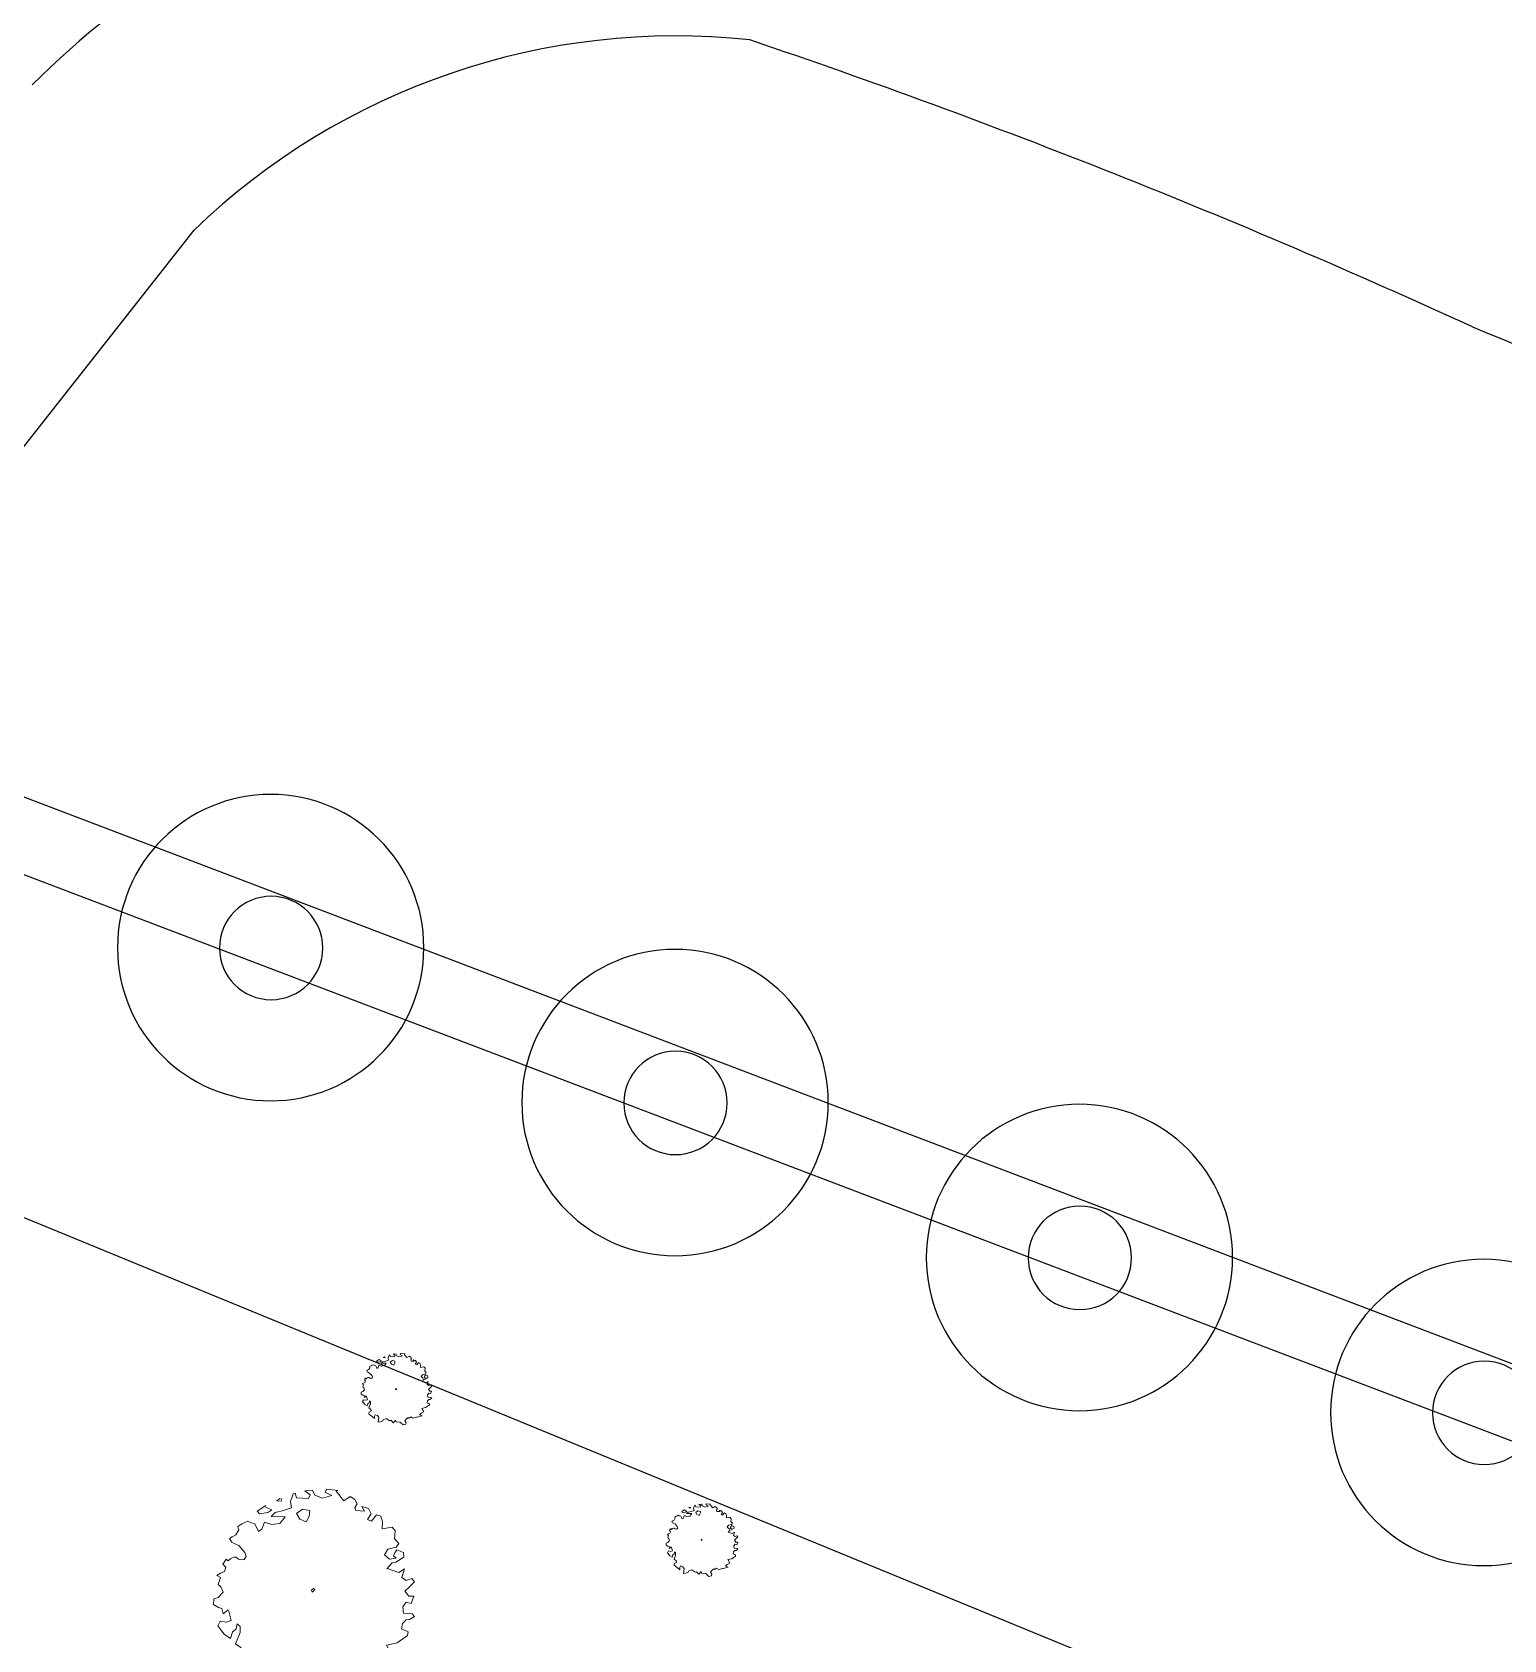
# Model space of a CAD drawing. Extents: x 2080 to 102394, y 2071 to 93424.
# Drawn here: x 78132 to 79354, y 82092 to 83426 of the extents above; entities that cross this region are included whole.
import ezdxf

# ---------------------------------------------------------------- set-up
doc = ezdxf.new("R2010")
doc.units = 0
doc.header["$LTSCALE"] = 20
doc.header["$MEASUREMENT"] = 0
doc.layers.add('Mango tree', color=96, linetype='Continuous', lineweight=5)
doc.layers.add('sappotta', color=114, linetype='Continuous', lineweight=5)
doc.layers.add('patta duplicate', color=230, linetype='Continuous', plot=False)
for name, color, linetype in [('PLANTS', 3, 'Continuous'), ('proposed tree', 3, 'Continuous'), ('road', 2, 'Continuous')]:
    doc.layers.add(name, color=color, linetype=linetype)

# ---------------------------------------------------------------- blocks, each defined once
blk = doc.blocks.new('NEEM')
at = {"layer": 'sappotta', "linetype": 'Continuous'}
for p, q in [((-0.213, 1.092), (-0.242, 1.007)), ((-0.191, 1.099), (-0.213, 1.092)), ((-0.177, 1.048), (-0.191, 1.099)), ((0.003, 1.132), (-0.083, 1.127)), ((-0.083, 1.127), (-0.023, 1.083)), ((-0.023, 1.083), (-0.043, 1.039)), ((0.03, 1.077), (0.003, 1.132)), ((0.114, 1.043), (0.03, 1.077)), ((0.162, 1.144), (0.142, 1.112)), ((0.142, 1.112), (0.216, 1.072)), ((0.283, 1.13), (0.162, 1.144)), ((0.267, 1.123), (0.283, 1.13)), ((0.351, 1.016), (0.267, 1.123)), ((-0.517, 0.963), (-0.614, 0.901)), ((-0.614, 0.901), (-0.589, 0.87)), ((-0.521, 0.945), (-0.521, 0.945)), ((-0.449, 0.913), (-0.521, 0.945)), ((-0.494, 0.884), (-0.449, 0.913)), ((-0.32, 0.906), (-0.415, 0.884)), ((-0.359, 1.043), (-0.396, 1.016)), ((-0.396, 1.016), (-0.345, 1.011)), ((-0.345, 1.011), (-0.34, 1.039)), ((-0.23, 0.935), (-0.32, 0.906)), ((-0.242, 1.007), (-0.23, 0.935)), ((-0.043, 1.039), (-0.177, 1.048)), ((-0.108, 0.922), (-0.177, 0.872)), ((-0.027, 0.908), (-0.108, 0.922)), ((-0.034, 0.839), (-0.027, 0.908)), ((0.216, 1.072), (0.114, 1.043)), ((0.421, 1.063), (0.351, 1.016)), ((0.473, 1.03), (0.421, 1.063)), ((0.472, 0.942), (0.501, 0.982)), ((0.483, 0.908), (0.472, 0.942)), ((0.501, 0.982), (0.473, 1.03)), ((0.581, 0.9), (0.483, 0.908)), ((0.551, 0.95), (0.581, 0.9)), ((0.627, 0.928), (0.551, 0.95)), ((0.654, 0.87), (0.627, 0.928)), ((-0.783, 0.757), (-0.83, 0.729)), ((-0.83, 0.729), (-0.826, 0.714)), ((-0.749, 0.774), (-0.783, 0.757)), ((-0.717, 0.789), (-0.749, 0.774)), ((-0.689, 0.772), (-0.717, 0.789)), ((-0.638, 0.758), (-0.689, 0.772)), ((-0.598, 0.672), (-0.638, 0.758)), ((-0.589, 0.87), (-0.494, 0.884)), ((-0.533, 0.776), (-0.562, 0.699)), ((-0.452, 0.75), (-0.533, 0.776)), ((-0.415, 0.884), (-0.459, 0.839)), ((-0.459, 0.839), (-0.303, 0.837)), ((-0.361, 0.762), (-0.452, 0.75)), ((-0.303, 0.837), (-0.361, 0.762)), ((-0.177, 0.872), (-0.139, 0.809)), ((-0.139, 0.809), (-0.067, 0.78)), ((-0.067, 0.78), (-0.034, 0.839)), ((0.616, 0.806), (0.654, 0.87)), ((0.66, 0.788), (0.616, 0.806)), ((0.715, 0.86), (0.66, 0.788)), ((0.762, 0.844), (0.715, 0.86)), ((0.783, 0.779), (0.762, 0.844)), ((0.776, 0.704), (0.783, 0.779)), ((0.888, 0.723), (0.776, 0.704)), ((0.924, 0.679), (0.888, 0.723)), ((-0.892, 0.613), (-0.923, 0.594)), ((-0.923, 0.594), (-0.895, 0.555)), ((-0.895, 0.555), (-0.868, 0.54)), ((-0.85, 0.638), (-0.892, 0.613)), ((-0.868, 0.54), (-0.818, 0.517)), ((-0.818, 0.692), (-0.85, 0.638)), ((-0.826, 0.714), (-0.818, 0.692)), ((-0.562, 0.699), (-0.598, 0.672)), ((0.913, 0.591), (0.924, 0.679)), ((0.964, 0.541), (0.913, 0.591)), ((0.934, 0.5), (0.964, 0.541)), ((-0.96, 0.366), (-0.994, 0.31)), ((-0.935, 0.345), (-0.96, 0.366)), ((-0.908, 0.372), (-0.935, 0.345)), ((-0.87, 0.389), (-0.908, 0.372)), ((-0.846, 0.386), (-0.87, 0.389)), ((-0.821, 0.367), (-0.846, 0.386)), ((-0.788, 0.359), (-0.821, 0.367)), ((-0.818, 0.517), (-0.752, 0.44)), ((-0.757, 0.361), (-0.788, 0.359)), ((-0.735, 0.394), (-0.757, 0.361)), ((-0.752, 0.44), (-0.735, 0.394)), ((0.804, 0.415), (0.84, 0.475)), ((0.86, 0.367), (0.804, 0.415)), ((0.84, 0.475), (0.934, 0.5)), ((0.933, 0.378), (0.86, 0.367)), ((0.917, 0.437), (0.904, 0.404)), ((0.904, 0.404), (0.933, 0.378)), ((0.942, 0.471), (0.917, 0.437)), ((0.93, 0.332), (1.018, 0.389)), ((1.014, 0.439), (0.942, 0.471)), ((1.018, 0.389), (1.014, 0.439)), ((-1.023, 0.208), (-1.062, 0.182)), ((-1.062, 0.182), (-1.02, 0.162)), ((-0.978, 0.229), (-1.023, 0.208)), ((-0.994, 0.31), (-0.961, 0.275)), ((-0.961, 0.275), (-0.978, 0.229)), ((0.829, 0.259), (0.888, 0.326)), ((0.838, 0.262), (0.829, 0.259)), ((0.931, 0.228), (0.838, 0.262)), ((0.888, 0.326), (0.93, 0.332)), ((0.962, 0.217), (0.931, 0.228)), ((1.025, 0.259), (0.962, 0.217)), ((0.996, 0.16), (1.025, 0.259)), ((-1.02, 0.162), (-1.049, 0.084)), ((-1.049, 0.084), (-1.017, 0.059)), ((-1.017, 0.059), (-0.991, -0.002)), ((0.02, 0.041), (-0.009, 0.024)), ((-0.009, 0.024), (0, 0)), ((0, 0), (0.014, 0.011)), ((0.014, 0.011), (0.027, 0.031)), ((1.046, 0.129), (0.996, 0.16)), ((1.029, 0.011), (1.074, 0.049)), ((1.074, -0.047), (1.029, 0.011)), ((1.109, 0.149), (1.046, 0.129)), ((1.074, 0.049), (1.137, 0.114)), ((1.137, 0.114), (1.109, 0.149)), ((-1.097, -0.077), (-1.098, -0.14)), ((-1.098, -0.14), (-1.044, -0.173)), ((-1.048, -0.062), (-1.097, -0.077)), ((-0.991, -0.002), (-1.048, -0.062)), ((-1.044, -0.173), (-1.007, -0.185)), ((1.007, -0.166), (1.046, -0.114)), ((1.016, -0.234), (1.007, -0.166)), ((1.046, -0.114), (1.1, -0.129)), ((1.129, -0.047), (1.074, -0.047)), ((1.1, -0.129), (1.129, -0.047)), ((-1.025, -0.325), (-1.052, -0.378)), ((-0.953, -0.336), (-1.025, -0.325)), ((-1.007, -0.185), (-0.992, -0.244)), ((-0.992, -0.244), (-0.937, -0.198)), ((-0.902, -0.318), (-0.953, -0.336)), ((-0.937, -0.198), (-0.93, -0.213)), ((-0.93, -0.213), (-0.902, -0.318)), ((-0.848, -0.411), (-0.837, -0.355)), ((-0.837, -0.355), (-0.803, -0.383)), ((0.992, -0.411), (1.004, -0.349)), ((1.004, -0.349), (1.045, -0.311)), ((1.11, -0.243), (1.016, -0.234)), ((1.045, -0.311), (1.083, -0.306)), ((1.083, -0.306), (1.137, -0.273)), ((1.137, -0.273), (1.11, -0.243)), ((-1.052, -0.378), (-0.982, -0.471)), ((-0.982, -0.471), (-0.91, -0.516)), ((-0.91, -0.516), (-0.888, -0.446)), ((-0.888, -0.446), (-0.848, -0.411)), ((-0.803, -0.452), (-0.853, -0.576)), ((-0.803, -0.383), (-0.803, -0.452)), ((0.943, -0.565), (1.032, -0.503)), ((1.066, -0.443), (0.992, -0.411)), ((1.032, -0.503), (1.061, -0.484)), ((1.061, -0.484), (1.066, -0.443)), ((-0.853, -0.576), (-0.797, -0.619)), ((-0.844, -0.71), (-0.852, -0.77)), ((-0.766, -0.668), (-0.844, -0.71)), ((-0.797, -0.619), (-0.766, -0.668)), ((0.797, -0.747), (0.887, -0.704)), ((0.826, -0.591), (0.943, -0.565)), ((0.887, -0.704), (0.826, -0.591)), ((-0.852, -0.77), (-0.758, -0.838)), ((-0.758, -0.838), (-0.675, -0.912)), ((-0.676, -0.836), (-0.649, -0.791)), ((-0.675, -0.912), (-0.676, -0.836)), ((-0.649, -0.791), (-0.582, -0.82)), ((-0.582, -0.82), (-0.534, -0.881)), ((-0.534, -0.881), (-0.554, -1.025)), ((0.327, -0.932), (0.391, -0.879)), ((0.391, -0.879), (0.423, -0.897)), ((0.423, -0.897), (0.47, -0.86)), ((0.47, -0.86), (0.543, -0.896)), ((0.543, -0.896), (0.652, -0.871)), ((0.652, -0.871), (0.68, -0.867)), ((0.68, -0.867), (0.834, -0.828)), ((0.751, -0.797), (0.797, -0.747)), ((0.834, -0.828), (0.751, -0.797)), ((-0.554, -1.025), (-0.486, -1.015)), ((-0.486, -1.015), (-0.413, -0.988)), ((-0.413, -0.988), (-0.401, -0.955)), ((-0.401, -0.955), (-0.302, -0.907)), ((-0.302, -0.907), (-0.286, -0.926)), ((-0.286, -0.926), (-0.197, -0.986)), ((-0.197, -0.986), (-0.157, -0.969)), ((-0.157, -0.969), (-0.078, -1.049)), ((-0.078, -1.049), (-0.006, -0.96)), ((-0.006, -0.96), (0.006, -1.017)), ((0.006, -1.017), (0.139, -1.026)), ((0.139, -1.026), (0.236, -1.115)), ((0.287, -0.982), (0.327, -0.932)), ((0.324, -1.046), (0.287, -0.982)), ((0.314, -1.096), (0.324, -1.046)), ((0.236, -1.115), (0.314, -1.096))]:
    blk.add_line(p, q, dxfattribs=at)
blk = doc.blocks.new('A$C35AE5E1D')
at = {"layer": 'PLANTS', "linetype": 'Continuous', "ltscale": 0.5}
for centre, radius in [((-0.5, 0), 127.1), ((0, 0), 42.9)]:
    blk.add_circle(centre, radius, dxfattribs=at)

msp = doc.modelspace()

# ---------------------------------------------------------------- linework, layer by layer
at = {"linetype": 'Continuous', "ltscale": 0.5}
for p, q in [((77729.596, 82942.505), (83421.037, 80775.201)), ((77708.244, 82886.433), (82898.607, 80909.94))]:
    msp.add_line(p, q, dxfattribs=at)
at = {"layer": 'patta duplicate', "ltscale": 0.5}
msp.add_lwpolyline([(88450.657, 84067.151), (84127.797, 82684.315), (83540.963, 80377.169), (84337.551, 80292.694), (84338.201, 79890.512), (77189.571, 82827.244), (75365.053, 80162.878), (84737.949, 76793.335), (86791.228, 77204.942), (89065.024, 78174.595), (89006.283, 79510.343), (88948.024, 81170.116), (88450.657, 84067.151)], dxfattribs=at)
at = {"layer": 'road', "linetype": 'Continuous', "ltscale": 0.5}
msp.add_line((77797.269, 82664.882), (78266.757, 83262.173), dxfattribs=at)
for centre, radius, start, end in [((78666.4, 82846.784), 756.422, 83.873086, 134.903145), ((78666.4, 82846.784), 576.422, 83.873086, 133.89323), ((76731.109, 77517.797), 6230.75, 65.3789391, 71.3082181), ((101601.355, 137689.493), 58883.016, 247.77265498, 248.56761369)]:
    msp.add_arc(centre, radius, start, end, dxfattribs=at)

# ---------------------------------------------------------------- block references
at = {"layer": 'Mango tree', "linetype": 'Continuous'}
for p, xscale, yscale, zscale in [((78434.194, 82300.021), 26.21308898099232, 26.21308898100688, 26.21308898083528), ((78364.88, 82132.169), 74.56264396526967, 74.56264396534243, 74.56264396484099), ((78687.746, 82174.863), 26.65828684717417, 26.65828684720327, 26.65828684702175)]:
    msp.add_blockref('NEEM', p, dxfattribs=dict(at, xscale=xscale, yscale=yscale, zscale=zscale))
at = {"layer": 'proposed tree', "linetype": 'Continuous', "ltscale": 0.5, "xscale": -1, "rotation": 138.6751944754381}
for p in [(78330.718, 82666.483), (78666.249, 82537.93), (79001.779, 82409.378), (79337.31, 82280.825)]:
    msp.add_blockref('A$C35AE5E1D', p, dxfattribs=at)

doc.saveas('drawing.dxf')
